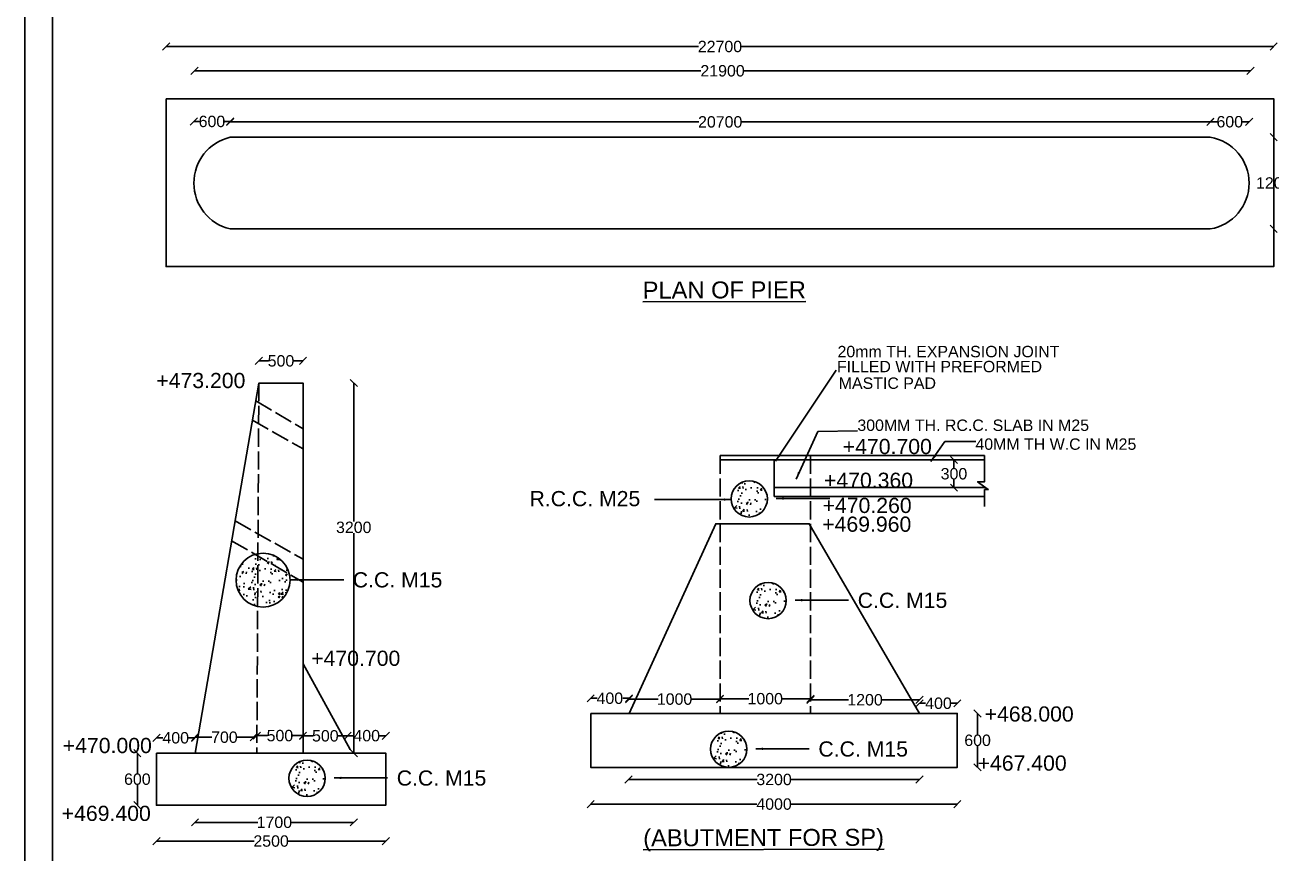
# Model space of a CAD drawing. Header units: millimetres. Extents: x 5124 to 6568637, y 2311 to 91879094.
# Drawn here: x 3425343 to 3441750, y 45939838 to 45950747 of the extents above; entities that cross this region are included whole.
import ezdxf

# ---------------------------------------------------------------- set-up
doc = ezdxf.new("R2010")
doc.units = ezdxf.units.MM
doc.header["$MEASUREMENT"] = 0
doc.linetypes.add('ACAD_ISO02W100', pattern=[15, 12, -3])
for name, color, linetype in [('DIMENSION', 7, 'Continuous'), ('DRAWING', 7, 'Continuous'), ('TEXT', 7, 'Continuous')]:
    doc.layers.add(name, color=color, linetype=linetype)
doc.styles.get("Standard").update_dxf_attribs({"font": 'arial.ttf', "height": 150})
doc.dimstyles.get("Standard").update_dxf_attribs({"dimtxt": 200, "dimasz": 110, "dimexe": 0.18, "dimexo": 0.0625, "dimgap": 0.09, "dimtad": 0, "dimtih": 1, "dimtoh": 1, "dimdec": 0, "dimzin": 0, "dimdsep": 46, "dimtxsty": 'Standard', "dimblk": 'OBLIQUE', "dimcen": 0.09, "dimse1": 1, "dimse2": 1, "dimadec": 0, "dimazin": 0, "dimtfac": 1, "dimtdec": 0, "dimtofl": 0, "dimtmove": 0, "dimatfit": 3, "dimfxl": 1, "dimtolj": 1, "dimtzin": 0, "dimarcsym": 0})

# ---------------------------------------------------------------- blocks, each defined once
blk = doc.blocks.new('_Oblique')
at = {"color": 0, "linetype": 'ByBlock', "lineweight": -2}
blk.add_line((-0.5, -0.5), (0.5, 0.5), dxfattribs=at)
blk = doc.blocks.new('*D123')
at = {"layer": 'Defpoints', "color": 0}
for p in [(3437575, 45945016), (3437575, 45945016), (3437575, 45944652)]:
    blk.add_point(p, dxfattribs=at)
at = {"layer": 'DIMENSION', "color": 0, "lineweight": -2}
for p, q in [((3437575, 45945016), (3437575, 45944911)), ((3437575, 45944652), (3437575, 45944757))]:
    blk.add_line(p, q, dxfattribs=at)
at = {"layer": 'DIMENSION', "color": 0, "lineweight": -2, "xscale": 95, "yscale": 95, "zscale": 95}
for p, rotation in [((3437575, 45945016), 90), ((3437575, 45944652), 270)]:
    blk.add_blockref('_Oblique', p, dxfattribs=dict(at, rotation=rotation))
at = {"layer": 'DIMENSION', "color": 0, "insert": (3437575, 45944834), "char_height": 150, "attachment_point": 5}
blk.add_mtext('\\A1;300', dxfattribs=at)
blk = doc.blocks.new('*D124')
at = {"layer": 'Defpoints', "color": 0}
for p in [(3437122, 45941811), (3437122, 45941678), (3437619, 45941678)]:
    blk.add_point(p, dxfattribs=at)
at = {"layer": 'DIMENSION', "color": 0, "lineweight": -2}
for p, q in [((3437122, 45941811), (3437202, 45941811)), ((3437619, 45941811), (3437539, 45941811))]:
    blk.add_line(p, q, dxfattribs=at)
at = {"layer": 'DIMENSION', "color": 0, "lineweight": -2, "xscale": 95, "yscale": 95, "zscale": 95, "rotation": 180}
blk.add_blockref('_Oblique', (3437122, 45941811), dxfattribs=at)
at = {"layer": 'DIMENSION', "color": 0, "lineweight": -2, "xscale": 95, "yscale": 95, "zscale": 95}
blk.add_blockref('_Oblique', (3437619, 45941811), dxfattribs=at)
at = {"layer": 'DIMENSION', "color": 0, "insert": (3437371, 45941811), "char_height": 150, "attachment_point": 5}
blk.add_mtext('\\A1;400', dxfattribs=at)
blk = doc.blocks.new('*D125')
at = {"layer": 'Defpoints', "color": 0}
for p in [(3437122, 45941857), (3435686, 45941678), (3437122, 45941678)]:
    blk.add_point(p, dxfattribs=at)
at = {"layer": 'DIMENSION', "color": 0, "lineweight": -2}
for p, q in [((3435686, 45941857), (3436187, 45941857)), ((3437122, 45941857), (3436621, 45941857))]:
    blk.add_line(p, q, dxfattribs=at)
at = {"layer": 'DIMENSION', "color": 0, "lineweight": -2, "xscale": 95, "yscale": 95, "zscale": 95, "rotation": 180}
blk.add_blockref('_Oblique', (3435686, 45941857), dxfattribs=at)
at = {"layer": 'DIMENSION', "color": 0, "lineweight": -2, "xscale": 95, "yscale": 95, "zscale": 95}
blk.add_blockref('_Oblique', (3437122, 45941857), dxfattribs=at)
at = {"layer": 'DIMENSION', "color": 0, "insert": (3436404, 45941857), "char_height": 150, "attachment_point": 5}
blk.add_mtext('\\A1;1200', dxfattribs=at)
blk = doc.blocks.new('*D126')
at = {"layer": 'Defpoints', "color": 0}
for p in [(3434495, 45941871), (3434495, 45941678), (3435686, 45941678)]:
    blk.add_point(p, dxfattribs=at)
at = {"layer": 'DIMENSION', "color": 0, "lineweight": -2}
for p, q in [((3434495, 45941871), (3434874, 45941871)), ((3435686, 45941871), (3435307, 45941871))]:
    blk.add_line(p, q, dxfattribs=at)
at = {"layer": 'DIMENSION', "color": 0, "lineweight": -2, "xscale": 95, "yscale": 95, "zscale": 95, "rotation": 180}
blk.add_blockref('_Oblique', (3434495, 45941871), dxfattribs=at)
at = {"layer": 'DIMENSION', "color": 0, "lineweight": -2, "xscale": 95, "yscale": 95, "zscale": 95}
blk.add_blockref('_Oblique', (3435686, 45941871), dxfattribs=at)
at = {"layer": 'DIMENSION', "color": 0, "insert": (3435090, 45941871), "char_height": 150, "attachment_point": 5}
blk.add_mtext('\\A1;1000', dxfattribs=at)
blk = doc.blocks.new('*D127')
at = {"layer": 'Defpoints', "color": 0}
for p in [(3433296, 45941866), (3433296, 45941678), (3434495, 45941678)]:
    blk.add_point(p, dxfattribs=at)
at = {"layer": 'DIMENSION', "color": 0, "lineweight": -2}
for p, q in [((3433296, 45941866), (3433679, 45941866)), ((3434495, 45941866), (3434112, 45941866))]:
    blk.add_line(p, q, dxfattribs=at)
at = {"layer": 'DIMENSION', "color": 0, "lineweight": -2, "xscale": 95, "yscale": 95, "zscale": 95, "rotation": 180}
blk.add_blockref('_Oblique', (3433296, 45941866), dxfattribs=at)
at = {"layer": 'DIMENSION', "color": 0, "lineweight": -2, "xscale": 95, "yscale": 95, "zscale": 95}
blk.add_blockref('_Oblique', (3434495, 45941866), dxfattribs=at)
at = {"layer": 'DIMENSION', "color": 0, "insert": (3433896, 45941866), "char_height": 150, "attachment_point": 5}
blk.add_mtext('\\A1;1000', dxfattribs=at)
blk = doc.blocks.new('*D128')
at = {"layer": 'Defpoints', "color": 0}
for p in [(3432792, 45941877), (3432792, 45941678), (3433296, 45941678)]:
    blk.add_point(p, dxfattribs=at)
at = {"layer": 'DIMENSION', "color": 0, "lineweight": -2}
for p, q in [((3432792, 45941877), (3432876, 45941877)), ((3433296, 45941877), (3433213, 45941877))]:
    blk.add_line(p, q, dxfattribs=at)
at = {"layer": 'DIMENSION', "color": 0, "lineweight": -2, "xscale": 95, "yscale": 95, "zscale": 95, "rotation": 180}
blk.add_blockref('_Oblique', (3432792, 45941877), dxfattribs=at)
at = {"layer": 'DIMENSION', "color": 0, "lineweight": -2, "xscale": 95, "yscale": 95, "zscale": 95}
blk.add_blockref('_Oblique', (3433296, 45941877), dxfattribs=at)
at = {"layer": 'DIMENSION', "color": 0, "insert": (3433044, 45941877), "char_height": 150, "attachment_point": 5}
blk.add_mtext('\\A1;400', dxfattribs=at)
blk = doc.blocks.new('*D129')
at = {"layer": 'Defpoints', "color": 0}
for p in [(3433290, 45941665), (3437122, 45941678), (3437122, 45940807)]:
    blk.add_point(p, dxfattribs=at)
at = {"layer": 'DIMENSION', "color": 0, "lineweight": -2}
for p, q in [((3433290, 45940807), (3434983, 45940807)), ((3437122, 45940807), (3435430, 45940807))]:
    blk.add_line(p, q, dxfattribs=at)
at = {"layer": 'DIMENSION', "color": 0, "lineweight": -2, "xscale": 95, "yscale": 95, "zscale": 95, "rotation": 180}
blk.add_blockref('_Oblique', (3433290, 45940807), dxfattribs=at)
at = {"layer": 'DIMENSION', "color": 0, "lineweight": -2, "xscale": 95, "yscale": 95, "zscale": 95}
blk.add_blockref('_Oblique', (3437122, 45940807), dxfattribs=at)
at = {"layer": 'DIMENSION', "color": 0, "insert": (3435206, 45940807), "char_height": 150, "attachment_point": 5}
blk.add_mtext('\\A1;3200', dxfattribs=at)
blk = doc.blocks.new('*D130')
at = {"layer": 'Defpoints', "color": 0}
for p in [(3432792, 45940967), (3437619, 45940967), (3437619, 45940483)]:
    blk.add_point(p, dxfattribs=at)
at = {"layer": 'DIMENSION', "color": 0, "lineweight": -2}
for p, q in [((3432792, 45940483), (3434979, 45940483)), ((3437619, 45940483), (3435433, 45940483))]:
    blk.add_line(p, q, dxfattribs=at)
at = {"layer": 'DIMENSION', "color": 0, "lineweight": -2, "xscale": 95, "yscale": 95, "zscale": 95, "rotation": 180}
blk.add_blockref('_Oblique', (3432792, 45940483), dxfattribs=at)
at = {"layer": 'DIMENSION', "color": 0, "lineweight": -2, "xscale": 95, "yscale": 95, "zscale": 95}
blk.add_blockref('_Oblique', (3437619, 45940483), dxfattribs=at)
at = {"layer": 'DIMENSION', "color": 0, "insert": (3435206, 45940483), "char_height": 150, "attachment_point": 5}
blk.add_mtext('\\A1;4000', dxfattribs=at)
blk = doc.blocks.new('*D131')
at = {"layer": 'Defpoints', "color": 0}
for p in [(3429004, 45946321), (3428423, 45946030), (3429004, 45946030)]:
    blk.add_point(p, dxfattribs=at)
at = {"layer": 'DIMENSION', "color": 0, "lineweight": -2}
for p, q in [((3428423, 45946321), (3428548, 45946321)), ((3429004, 45946321), (3428879, 45946321))]:
    blk.add_line(p, q, dxfattribs=at)
at = {"layer": 'DIMENSION', "color": 0, "lineweight": -2, "xscale": 95, "yscale": 95, "zscale": 95, "rotation": 180}
blk.add_blockref('_Oblique', (3428423, 45946321), dxfattribs=at)
at = {"layer": 'DIMENSION', "color": 0, "lineweight": -2, "xscale": 95, "yscale": 95, "zscale": 95}
blk.add_blockref('_Oblique', (3429004, 45946321), dxfattribs=at)
at = {"layer": 'DIMENSION', "color": 0, "insert": (3428714, 45946321), "char_height": 150, "attachment_point": 5}
blk.add_mtext('\\A1;500', dxfattribs=at)
blk = doc.blocks.new('*D132')
at = {"layer": 'Defpoints', "color": 0}
for p in [(3429004, 45946030), (3429004, 45941154), (3429672, 45941154)]:
    blk.add_point(p, dxfattribs=at)
at = {"layer": 'DIMENSION', "color": 0, "lineweight": -2}
for p, q in [((3429672, 45946030), (3429672, 45944205)), ((3429672, 45941154), (3429672, 45944051))]:
    blk.add_line(p, q, dxfattribs=at)
at = {"layer": 'DIMENSION', "color": 0, "lineweight": -2, "xscale": 95, "yscale": 95, "zscale": 95}
for p, rotation in [((3429672, 45946030), 90), ((3429672, 45941154), 270)]:
    blk.add_blockref('_Oblique', p, dxfattribs=dict(at, rotation=rotation))
at = {"layer": 'DIMENSION', "color": 0, "insert": (3429672, 45944128), "char_height": 150, "attachment_point": 5}
blk.add_mtext('\\A1;3200', dxfattribs=at)
blk = doc.blocks.new('*D133')
at = {"layer": 'Defpoints', "color": 0}
for p in [(3430094, 45941384), (3429592, 45941154), (3430094, 45941154)]:
    blk.add_point(p, dxfattribs=at)
at = {"layer": 'DIMENSION', "color": 0, "lineweight": -2}
for p, q in [((3429592, 45941384), (3429674, 45941384)), ((3430094, 45941384), (3430011, 45941384))]:
    blk.add_line(p, q, dxfattribs=at)
at = {"layer": 'DIMENSION', "color": 0, "lineweight": -2, "xscale": 95, "yscale": 95, "zscale": 95, "rotation": 180}
blk.add_blockref('_Oblique', (3429592, 45941384), dxfattribs=at)
at = {"layer": 'DIMENSION', "color": 0, "lineweight": -2, "xscale": 95, "yscale": 95, "zscale": 95}
blk.add_blockref('_Oblique', (3430094, 45941384), dxfattribs=at)
at = {"layer": 'DIMENSION', "color": 0, "insert": (3429843, 45941384), "char_height": 150, "attachment_point": 5}
blk.add_mtext('\\A1;400', dxfattribs=at)
blk = doc.blocks.new('*D134')
at = {"layer": 'Defpoints', "color": 0}
for p in [(3429004, 45941382), (3429004, 45941154), (3429592, 45941154)]:
    blk.add_point(p, dxfattribs=at)
at = {"layer": 'DIMENSION', "color": 0, "lineweight": -2}
for p, q in [((3429004, 45941382), (3429133, 45941382)), ((3429592, 45941382), (3429464, 45941382))]:
    blk.add_line(p, q, dxfattribs=at)
at = {"layer": 'DIMENSION', "color": 0, "lineweight": -2, "xscale": 95, "yscale": 95, "zscale": 95, "rotation": 180}
blk.add_blockref('_Oblique', (3429004, 45941382), dxfattribs=at)
at = {"layer": 'DIMENSION', "color": 0, "lineweight": -2, "xscale": 95, "yscale": 95, "zscale": 95}
blk.add_blockref('_Oblique', (3429592, 45941382), dxfattribs=at)
at = {"layer": 'DIMENSION', "color": 0, "insert": (3429298, 45941382), "char_height": 150, "attachment_point": 5}
blk.add_mtext('\\A1;500', dxfattribs=at)
blk = doc.blocks.new('*D135')
at = {"layer": 'Defpoints', "color": 0}
for p in [(3428396, 45941385), (3428396, 45941154), (3429004, 45941154)]:
    blk.add_point(p, dxfattribs=at)
at = {"layer": 'DIMENSION', "color": 0, "lineweight": -2}
for p, q in [((3428396, 45941385), (3428535, 45941385)), ((3429004, 45941385), (3428866, 45941385))]:
    blk.add_line(p, q, dxfattribs=at)
at = {"layer": 'DIMENSION', "color": 0, "lineweight": -2, "xscale": 95, "yscale": 95, "zscale": 95, "rotation": 180}
blk.add_blockref('_Oblique', (3428396, 45941385), dxfattribs=at)
at = {"layer": 'DIMENSION', "color": 0, "lineweight": -2, "xscale": 95, "yscale": 95, "zscale": 95}
blk.add_blockref('_Oblique', (3429004, 45941385), dxfattribs=at)
at = {"layer": 'DIMENSION', "color": 0, "insert": (3428700, 45941385), "char_height": 150, "attachment_point": 5}
blk.add_mtext('\\A1;500', dxfattribs=at)
blk = doc.blocks.new('*D136')
at = {"layer": 'Defpoints', "color": 0}
for p in [(3427582, 45941364), (3427582, 45941154), (3428355, 45941154)]:
    blk.add_point(p, dxfattribs=at)
at = {"layer": 'DIMENSION', "color": 0, "lineweight": -2}
for p, q in [((3427582, 45941364), (3427804, 45941364)), ((3428355, 45941364), (3428134, 45941364))]:
    blk.add_line(p, q, dxfattribs=at)
at = {"layer": 'DIMENSION', "color": 0, "lineweight": -2, "xscale": 95, "yscale": 95, "zscale": 95, "rotation": 180}
blk.add_blockref('_Oblique', (3427582, 45941364), dxfattribs=at)
at = {"layer": 'DIMENSION', "color": 0, "lineweight": -2, "xscale": 95, "yscale": 95, "zscale": 95}
blk.add_blockref('_Oblique', (3428355, 45941364), dxfattribs=at)
at = {"layer": 'DIMENSION', "color": 0, "insert": (3427969, 45941364), "char_height": 150, "attachment_point": 5}
blk.add_mtext('\\A1;700', dxfattribs=at)
blk = doc.blocks.new('*D137')
at = {"layer": 'Defpoints', "color": 0}
for p in [(3427075, 45941356), (3427075, 45941154), (3427582, 45941154)]:
    blk.add_point(p, dxfattribs=at)
at = {"layer": 'DIMENSION', "color": 0, "lineweight": -2}
for p, q in [((3427075, 45941356), (3427160, 45941356)), ((3427582, 45941356), (3427497, 45941356))]:
    blk.add_line(p, q, dxfattribs=at)
at = {"layer": 'DIMENSION', "color": 0, "lineweight": -2, "xscale": 95, "yscale": 95, "zscale": 95, "rotation": 180}
blk.add_blockref('_Oblique', (3427075, 45941356), dxfattribs=at)
at = {"layer": 'DIMENSION', "color": 0, "lineweight": -2, "xscale": 95, "yscale": 95, "zscale": 95}
blk.add_blockref('_Oblique', (3427582, 45941356), dxfattribs=at)
at = {"layer": 'DIMENSION', "color": 0, "insert": (3427328, 45941356), "char_height": 150, "attachment_point": 5}
blk.add_mtext('\\A1;400', dxfattribs=at)
blk = doc.blocks.new('*D138')
at = {"layer": 'Defpoints', "color": 0}
for p in [(3427075, 45941154), (3426823, 45940468), (3427075, 45940468)]:
    blk.add_point(p, dxfattribs=at)
at = {"layer": 'DIMENSION', "color": 0, "lineweight": -2}
for p, q in [((3426823, 45941154), (3426823, 45940888)), ((3426823, 45940468), (3426823, 45940735))]:
    blk.add_line(p, q, dxfattribs=at)
at = {"layer": 'DIMENSION', "color": 0, "lineweight": -2, "xscale": 95, "yscale": 95, "zscale": 95}
for p, rotation in [((3426823, 45941154), 90), ((3426823, 45940468), 270)]:
    blk.add_blockref('_Oblique', p, dxfattribs=dict(at, rotation=rotation))
at = {"layer": 'DIMENSION', "color": 0, "insert": (3426823, 45940811), "char_height": 150, "attachment_point": 5}
blk.add_mtext('\\A1;600', dxfattribs=at)
blk = doc.blocks.new('*D139')
at = {"layer": 'Defpoints', "color": 0}
for p in [(3427582, 45941154), (3429672, 45941154), (3429672, 45940243)]:
    blk.add_point(p, dxfattribs=at)
at = {"layer": 'DIMENSION', "color": 0, "lineweight": -2}
for p, q in [((3427582, 45940243), (3428410, 45940243)), ((3429672, 45940243), (3428844, 45940243))]:
    blk.add_line(p, q, dxfattribs=at)
at = {"layer": 'DIMENSION', "color": 0, "lineweight": -2, "xscale": 95, "yscale": 95, "zscale": 95, "rotation": 180}
blk.add_blockref('_Oblique', (3427582, 45940243), dxfattribs=at)
at = {"layer": 'DIMENSION', "color": 0, "lineweight": -2, "xscale": 95, "yscale": 95, "zscale": 95}
blk.add_blockref('_Oblique', (3429672, 45940243), dxfattribs=at)
at = {"layer": 'DIMENSION', "color": 0, "insert": (3428627, 45940243), "char_height": 150, "attachment_point": 5}
blk.add_mtext('\\A1;1700', dxfattribs=at)
blk = doc.blocks.new('*D140')
at = {"layer": 'Defpoints', "color": 0}
for p in [(3427075, 45940468), (3430094, 45940468), (3430094, 45939996)]:
    blk.add_point(p, dxfattribs=at)
at = {"layer": 'DIMENSION', "color": 0, "lineweight": -2}
for p, q in [((3427075, 45939996), (3428359, 45939996)), ((3430094, 45939996), (3428809, 45939996))]:
    blk.add_line(p, q, dxfattribs=at)
at = {"layer": 'DIMENSION', "color": 0, "lineweight": -2, "xscale": 95, "yscale": 95, "zscale": 95, "rotation": 180}
blk.add_blockref('_Oblique', (3427075, 45939996), dxfattribs=at)
at = {"layer": 'DIMENSION', "color": 0, "lineweight": -2, "xscale": 95, "yscale": 95, "zscale": 95}
blk.add_blockref('_Oblique', (3430094, 45939996), dxfattribs=at)
at = {"layer": 'DIMENSION', "color": 0, "insert": (3428584, 45939996), "char_height": 150, "attachment_point": 5}
blk.add_mtext('\\A1;2500', dxfattribs=at)
blk = doc.blocks.new('*D160')
at = {"layer": 'Defpoints', "color": 0}
for p in [(3441785, 45950462), (3427202, 45949776), (3441785, 45949776)]:
    blk.add_point(p, dxfattribs=at)
at = {"layer": 'TEXT', "color": 0, "lineweight": -2}
for p, q in [((3427202, 45950462), (3434210, 45950462)), ((3441785, 45950462), (3434777, 45950462))]:
    blk.add_line(p, q, dxfattribs=at)
at = {"layer": 'TEXT', "color": 0, "lineweight": -2, "xscale": 95, "yscale": 95, "zscale": 95, "rotation": 180}
blk.add_blockref('_Oblique', (3427202, 45950462), dxfattribs=at)
at = {"layer": 'TEXT', "color": 0, "lineweight": -2, "xscale": 95, "yscale": 95, "zscale": 95}
blk.add_blockref('_Oblique', (3441785, 45950462), dxfattribs=at)
at = {"layer": 'TEXT', "color": 0, "insert": (3434494, 45950462), "char_height": 150, "attachment_point": 5}
blk.add_mtext('\\A1;22700', dxfattribs=at)
blk = doc.blocks.new('*D161')
at = {"layer": 'Defpoints', "color": 0}
for p in [(3427576, 45950142), (3427576, 45949776), (3441479, 45949776)]:
    blk.add_point(p, dxfattribs=at)
at = {"layer": 'TEXT', "color": 0, "lineweight": -2}
for p, q in [((3427576, 45950142), (3434244, 45950142)), ((3441479, 45950142), (3434811, 45950142))]:
    blk.add_line(p, q, dxfattribs=at)
at = {"layer": 'TEXT', "color": 0, "lineweight": -2, "xscale": 95, "yscale": 95, "zscale": 95, "rotation": 180}
blk.add_blockref('_Oblique', (3427576, 45950142), dxfattribs=at)
at = {"layer": 'TEXT', "color": 0, "lineweight": -2, "xscale": 95, "yscale": 95, "zscale": 95}
blk.add_blockref('_Oblique', (3441479, 45950142), dxfattribs=at)
at = {"layer": 'TEXT', "color": 0, "insert": (3434528, 45950142), "char_height": 150, "attachment_point": 5}
blk.add_mtext('\\A1;21900', dxfattribs=at)
blk = doc.blocks.new('*D162')
at = {"layer": 'Defpoints', "color": 0}
for p in [(3440950, 45949469), (3428044, 45949268), (3440950, 45949268)]:
    blk.add_point(p, dxfattribs=at)
at = {"layer": 'TEXT', "color": 0, "lineweight": -2}
for p, q in [((3428044, 45949469), (3434214, 45949469)), ((3440950, 45949469), (3434780, 45949469))]:
    blk.add_line(p, q, dxfattribs=at)
at = {"layer": 'TEXT', "color": 0, "lineweight": -2, "xscale": 95, "yscale": 95, "zscale": 95, "rotation": 180}
blk.add_blockref('_Oblique', (3428044, 45949469), dxfattribs=at)
at = {"layer": 'TEXT', "color": 0, "lineweight": -2, "xscale": 95, "yscale": 95, "zscale": 95}
blk.add_blockref('_Oblique', (3440950, 45949469), dxfattribs=at)
at = {"layer": 'TEXT', "color": 0, "insert": (3434497, 45949469), "char_height": 150, "attachment_point": 5}
blk.add_mtext('\\A1;20700', dxfattribs=at)
blk = doc.blocks.new('*D163')
at = {"layer": 'Defpoints', "color": 0}
for p in [(3441461, 45949471), (3440950, 45949268), (3441461, 45948664)]:
    blk.add_point(p, dxfattribs=at)
at = {"layer": 'TEXT', "color": 0, "lineweight": -2}
for p, q in [((3440950, 45949471), (3441040, 45949471)), ((3441461, 45949471), (3441371, 45949471))]:
    blk.add_line(p, q, dxfattribs=at)
at = {"layer": 'TEXT', "color": 0, "lineweight": -2, "xscale": 95, "yscale": 95, "zscale": 95, "rotation": 180}
blk.add_blockref('_Oblique', (3440950, 45949471), dxfattribs=at)
at = {"layer": 'TEXT', "color": 0, "lineweight": -2, "xscale": 95, "yscale": 95, "zscale": 95}
blk.add_blockref('_Oblique', (3441461, 45949471), dxfattribs=at)
at = {"layer": 'TEXT', "color": 0, "insert": (3441206, 45949471), "char_height": 150, "attachment_point": 5}
blk.add_mtext('\\A1;600', dxfattribs=at)
blk = doc.blocks.new('*D164')
at = {"layer": 'Defpoints', "color": 0}
for p in [(3427567, 45949475), (3428044, 45949268), (3427567, 45948664)]:
    blk.add_point(p, dxfattribs=at)
at = {"layer": 'TEXT', "color": 0, "lineweight": -2}
for p, q in [((3427567, 45949475), (3427639, 45949475)), ((3428044, 45949475), (3427971, 45949475))]:
    blk.add_line(p, q, dxfattribs=at)
at = {"layer": 'TEXT', "color": 0, "lineweight": -2, "xscale": 95, "yscale": 95, "zscale": 95, "rotation": 180}
blk.add_blockref('_Oblique', (3427567, 45949475), dxfattribs=at)
at = {"layer": 'TEXT', "color": 0, "lineweight": -2, "xscale": 95, "yscale": 95, "zscale": 95}
blk.add_blockref('_Oblique', (3428044, 45949475), dxfattribs=at)
at = {"layer": 'TEXT', "color": 0, "insert": (3427805, 45949475), "char_height": 150, "attachment_point": 5}
blk.add_mtext('\\A1;600', dxfattribs=at)
blk = doc.blocks.new('*D165')
at = {"layer": 'Defpoints', "color": 0}
for p in [(3440950, 45949268), (3440950, 45948060), (3441785, 45948060)]:
    blk.add_point(p, dxfattribs=at)
at = {"layer": 'TEXT', "color": 0, "lineweight": -2}
for p, q in [((3441785, 45949268), (3441785, 45948740)), ((3441785, 45948060), (3441785, 45948587))]:
    blk.add_line(p, q, dxfattribs=at)
at = {"layer": 'TEXT', "color": 0, "lineweight": -2, "xscale": 95, "yscale": 95, "zscale": 95}
for p, rotation in [((3441785, 45949268), 90), ((3441785, 45948060), 270)]:
    blk.add_blockref('_Oblique', p, dxfattribs=dict(at, rotation=rotation))
at = {"layer": 'TEXT', "color": 0, "insert": (3441785, 45948664), "char_height": 150, "attachment_point": 5}
blk.add_mtext('\\A1;1200', dxfattribs=at)
blk = doc.blocks.new('*D168')
at = {"layer": 'Defpoints', "color": 0}
for p in [(3437619, 45941678), (3437619, 45940967), (3437886, 45940967)]:
    blk.add_point(p, dxfattribs=at)
at = {"layer": 'TEXT', "color": 0, "lineweight": -2}
for p, q in [((3437886, 45941678), (3437886, 45941400)), ((3437886, 45940967), (3437886, 45941246))]:
    blk.add_line(p, q, dxfattribs=at)
at = {"layer": 'TEXT', "color": 0, "lineweight": -2, "xscale": 95, "yscale": 95, "zscale": 95}
for p, rotation in [((3437886, 45941678), 90), ((3437886, 45940967), 270)]:
    blk.add_blockref('_Oblique', p, dxfattribs=dict(at, rotation=rotation))
at = {"layer": 'TEXT', "color": 0, "insert": (3437886, 45941323), "char_height": 150, "attachment_point": 5}
blk.add_mtext('\\A1;600', dxfattribs=at)

msp = doc.modelspace()

# ---------------------------------------------------------------- hatches: boundary and pattern name
at = {"layer": 'DRAWING'}
h = msp.add_hatch(dxfattribs=at)
h.set_pattern_fill('AR-CONC,_O', color=256, scale=40)
h.set_pattern_definition([(50, (-1246.7, -11015.92), (286.904073, -25.100854), [30, -330]), (355, (-1246.7, -11015.92), (-55.5005334, 300.8768535), [24, -264]), (100.4514, (-1222.78, -11018.02), (231.4037527, 275.7758168), [25.496076, -280.4568448]), (46.1842, (-1246.7, -10935.92), (426.8964195, -66.2076057), [45, -495]), (96.6356, (-1211.1, -10941.44), (373.8650822, 389.6471484), [38.244115, -420.6852]), (351.1842, (-1246.7, -10935.92), (373.864778, 389.6474404), [36, -396]), (21, (-1206.7, -10955.92), (238.7628208, -161.0475563), [30, -330]), (326, (-1206.7, -10955.92), (97.3261328, 290.060018), [24, -264]), (71.4514, (-1186.8, -10969.35), (336.0890514, 129.0121987), [25.496076, -280.4568448]), (37.5, (-1246.69, -11015.92), (4.86394213, 133.15754153), [0, -260.8, 0, -268, 0, -265]), (7.5, (-1246.69, -11015.92), (105.22781498, 157.76468475), [0, -152.8, 0, -254.8, 0, -101]), (327.5, (-1335.89, -11015.92), (213.52897447, -9.0219487), [0, -100, 0, -312, 0, -414]), (317.5, (-1375.9, -11015.92), (233.2744677, 40.0419929), [0, -130, 0, -207.2, 0, -294])])
h.paths.add_polyline_path([(3434641, 45944503.7, 1), (3435118.4, 45944503.7, 1)])
h = msp.add_hatch(dxfattribs=at)
h.set_pattern_fill('AR-CONC,_O', color=256, scale=40)
h.set_pattern_definition([(50, (-7648.16, -12085.88), (286.904073, -25.100854), [30, -330]), (355, (-7648.16, -12085.88), (-55.5005334, 300.8768535), [24, -264]), (100.4514, (-7624.25, -12087.97), (231.4037527, 275.7758168), [25.496076, -280.4568448]), (46.1842, (-7648.16, -12005.88), (426.8964195, -66.2076057), [45, -495]), (96.6356, (-7612.6, -12011.4), (373.8650822, 389.6471484), [38.244115, -420.6852]), (351.1842, (-7648.16, -12005.9), (373.864778, 389.6474404), [36, -396]), (21, (-7608.16, -12025.88), (238.7628208, -161.0475563), [30, -330]), (326, (-7608.16, -12025.88), (97.3261328, 290.060018), [24, -264]), (71.4514, (-7588.26, -12039.3), (336.0890514, 129.0121987), [25.496076, -280.4568448]), (37.5, (-7648.16, -12085.88), (4.86394213, 133.15754153), [0, -260.8, 0, -268, 0, -265]), (7.5, (-7648.16, -12085.88), (105.22781498, 157.76468475), [0, -152.8, 0, -254.8, 0, -101]), (327.5, (-7737.36, -12085.88), (213.52897447, -9.0219487), [0, -100, 0, -312, 0, -414]), (317.5, (-7777.36, -12085.88), (233.2744677, 40.0419929), [0, -130, 0, -207.2, 0, -294])])
h.paths.add_polyline_path([(3428123, 45943433.7, 1), (3428833.5, 45943433.7, 1)])
h = msp.add_hatch(dxfattribs=at)
h.set_pattern_fill('AR-CONC,_O', color=256, scale=40)
h.set_pattern_definition([(50, (-999.5, -12355.28), (286.904073, -25.100854), [30, -330]), (355, (-999.5, -12355.28), (-55.5005334, 300.8768535), [24, -264]), (100.4514, (-975.6, -12357.37), (231.4037527, 275.7758168), [25.496076, -280.4568448]), (46.1842, (-999.5, -12275.28), (426.8964195, -66.2076057), [45, -495]), (96.6356, (-963.93, -12280.8), (373.8650822, 389.6471484), [38.244115, -420.6852]), (351.1842, (-999.5, -12275.28), (373.864778, 389.6474404), [36, -396]), (21, (-959.5, -12295.28), (238.7628208, -161.0475563), [30, -330]), (326, (-959.5, -12295.28), (97.3261328, 290.060018), [24, -264]), (71.4514, (-939.6, -12308.7), (336.0890514, 129.0121987), [25.496076, -280.4568448]), (37.5, (-999.51, -12355.28), (4.86394213, 133.15754153), [0, -260.8, 0, -268, 0, -265]), (7.5, (-999.51, -12355.28), (105.22781498, 157.76468475), [0, -152.8, 0, -254.8, 0, -101]), (327.5, (-1088.71, -12355.28), (213.52897447, -9.0219487), [0, -100, 0, -312, 0, -414]), (317.5, (-1128.7, -12355.28), (233.2744677, 40.0419929), [0, -130, 0, -207.2, 0, -294])])
h.paths.add_polyline_path([(3434888.2, 45943164.3, 1), (3435365.6, 45943164.3, 1)])
h = msp.add_hatch(dxfattribs=at)
h.set_pattern_fill('AR-CONC,_O', color=256, scale=40)
h.set_pattern_definition([(50, (-1517.44, -14313.44), (286.904073, -25.100854), [30, -330]), (355, (-1517.44, -14313.44), (-55.5005334, 300.8768535), [24, -264]), (100.4514, (-1493.53, -14315.53), (231.4037527, 275.7758168), [25.496076, -280.4568448]), (46.1842, (-1517.44, -14233.44), (426.8964195, -66.2076057), [45, -495]), (96.6356, (-1481.86, -14238.96), (373.8650822, 389.6471484), [38.244115, -420.6852]), (351.1842, (-1517.44, -14233.44), (373.864778, 389.6474404), [36, -396]), (21, (-1477.44, -14253.44), (238.7628208, -161.0475563), [30, -330]), (326, (-1477.44, -14253.44), (97.3261328, 290.060018), [24, -264]), (71.4514, (-1457.54, -14266.86), (336.0890514, 129.0121987), [25.496076, -280.4568448]), (37.5, (-1517.44, -14313.44), (4.86394213, 133.15754153), [0, -260.8, 0, -268, 0, -265]), (7.5, (-1517.44, -14313.44), (105.22781498, 157.76468475), [0, -152.8, 0, -254.8, 0, -101]), (327.5, (-1606.64, -14313.44), (213.52897447, -9.0219487), [0, -100, 0, -312, 0, -414]), (317.5, (-1646.64, -14313.44), (233.2744677, 40.0419929), [0, -130, 0, -207.2, 0, -294])])
h.paths.add_polyline_path([(3434370.2, 45941206.2, 1), (3434847.7, 45941206.2, 1)])
h = msp.add_hatch(dxfattribs=at)
h.set_pattern_fill('AR-CONC,_O', color=256, scale=40)
h.set_pattern_definition([(50, (-7069.1, -14696.38), (286.904073, -25.100854), [30, -330]), (355, (-7069.1, -14696.38), (-55.5005334, 300.8768535), [24, -264]), (100.4514, (-7045.18, -14698.47), (231.4037527, 275.7758168), [25.496076, -280.4568448]), (46.1842, (-7069.1, -14616.38), (426.8964195, -66.2076057), [45, -495]), (96.6356, (-7033.5, -14621.9), (373.8650822, 389.6471484), [38.244115, -420.6852]), (351.1842, (-7069.1, -14616.4), (373.864778, 389.6474404), [36, -396]), (21, (-7029.1, -14636.38), (238.7628208, -161.0475563), [30, -330]), (326, (-7029.1, -14636.38), (97.3261328, 290.060018), [24, -264]), (71.4514, (-7009.2, -14649.8), (336.0890514, 129.0121987), [25.496076, -280.4568448]), (37.5, (-7069.09, -14696.38), (4.86394213, 133.15754153), [0, -260.8, 0, -268, 0, -265]), (7.5, (-7069.09, -14696.38), (105.22781498, 157.76468475), [0, -152.8, 0, -254.8, 0, -101]), (327.5, (-7158.29, -14696.38), (213.52897447, -9.0219487), [0, -100, 0, -312, 0, -414]), (317.5, (-7198.29, -14696.38), (233.2744677, 40.0419929), [0, -130, 0, -207.2, 0, -294])])
h.paths.add_polyline_path([(3428818.6, 45940823.2, 1), (3429296, 45940823.2, 1)])

# ---------------------------------------------------------------- linework, layer by layer
at = {"layer": 'DIMENSION'}
msp.add_lwpolyline([(3429004.5, 45942331), (3429624.4, 45941202)], dxfattribs=at)
at = {"layer": 'DRAWING'}
for points in [[(3425342.7, 45967113.7), (3470971.5, 45967113.7), (3470971.5, 45930973.8), (3425342.7, 45930973.8)], [(3425704.7, 45966751.7), (3470609.5, 45966751.7), (3470609.5, 45931335.8), (3425704.7, 45931335.8)], [(3427202, 45949775.5), (3441785, 45949775.5), (3441785, 45947563), (3427202, 45947563)], [(3429004.5, 45941154.5), (3427582, 45941154.5), (3428423, 45946029.5), (3429004.5, 45946029.5)], [(3437122.3, 45941678.5), (3433296.4, 45941678.5), (3434438.2, 45944176.2), (3435669, 45944176.2)], [(3432792.3, 45941678.5), (3437619.2, 45941678.5), (3437619.2, 45940967.5), (3432792.3, 45940967.5)], [(3427075, 45941154.5), (3430093.5, 45941154.5), (3430093.5, 45940468), (3427075, 45940468)]]:
    msp.add_lwpolyline(points, close=True, dxfattribs=at)
for points in [[(3428044, 45949267.5), (3440950, 45949267.5)], [(3440950, 45948060), (3428044, 45948060)], [(3434495.1, 45945073.5), (3437978.6, 45945073.5)], [(3434495.1, 45945016.2), (3437974.1, 45945016.2)], [(3435209.5, 45945016.2), (3435209.5, 45944535)], [(3437978.6, 45945073.5), (3437978.6, 45944729.6), (3437885.6, 45944729.6), (3438026.4, 45944625.9), (3437978.5, 45944625.9), (3437978.5, 45944403)], [(3435209.5, 45944651.9), (3437992.1, 45944651.9)], [(3435209.5, 45944535), (3437978.6, 45944535)]]:
    msp.add_lwpolyline(points, dxfattribs=at)
at = {"layer": 'DRAWING', "linetype": 'ACAD_ISO02W100', "ltscale": 20}
for points in [[(3428423, 45946029.5), (3428396, 45941154.5)], [(3428382.4, 45945794.4), (3429004.5, 45945426.5)], [(3428338.8, 45945541.3), (3429004.5, 45945162)], [(3434495.1, 45945073.5), (3434495.1, 45941678.5)], [(3435685.8, 45945073.5), (3435685.8, 45941678.5)], [(3428109.9, 45944214.8), (3429004.5, 45943708)], [(3428064.4, 45943950.6), (3429004.5, 45943408)]]:
    msp.add_lwpolyline(points, dxfattribs=at)
at = {"layer": 'DRAWING'}
for centre, radius in [((3434879.7, 45944503.7), 238.7), ((3428478.2, 45943433.7), 355.2), ((3435126.9, 45943164.3), 238.7), ((3434609, 45941206.2), 238.7), ((3429057.3, 45940823.2), 238.7)]:
    msp.add_circle(centre, radius, dxfattribs=at)
for centre, radius, start, end in [((3428187.1, 45948663.8), 620.5, 103.33552, 256.66448), ((3440848.8, 45948663.8), 612.2, 279.51225, 80.48775)]:
    msp.add_arc(centre, radius, start, end, dxfattribs=at)

# ---------------------------------------------------------------- texts
at = {"layer": 'TEXT'}
for s, p in [('%%UPLAN OF PIER', (3433476.5, 45947142.2)), ('%%U(ABUTMENT FOR SP)', (3433483.4, 45939927.3))]:
    msp.add_text(s, height=223.247, rotation=0.1412, dxfattribs=at).set_placement(p)
for s, height, p in [('20mm TH. EXPANSION JOINT ', 150, (3436041.8, 45946369.4)), ('FILLED WITH PREFORMED', 150, (3436034.2, 45946172)), ('+473.200', 200, (3427072.5, 45945963.2)), ('MASTIC PAD', 150, (3436057.8, 45945953)), ('300MM TH. RC.C. SLAB IN M25', 150, (3436303.1, 45945398.9)), ('+470.700', 200, (3436110.8, 45945093.9)), ('40MM TH W.C IN M25', 150, (3437857.5, 45945150.2)), ('+470.360', 200, (3435863.4, 45944648.9)), (' R.C.C. M25  ', 200, (3431908.2, 45944407.3)), ('+470.260', 200, (3435844.7, 45944317.8)), ('+469.960', 200, (3435840, 45944070.7)), (' C.C. M15  ', 200, (3429581.3, 45943337.4)), (' C.C. M15  ', 200, (3436230, 45943068)), ('+470.700', 200, (3429112.1, 45942304.3)), ('+468.000', 200, (3437978.6, 45941570.4)), ('+470.000', 200, (3425840.9, 45941155.4)), (' C.C. M15  ', 200, (3435712, 45941109.8)), ('+467.400', 200, (3437886.1, 45940923.9)), (' C.C. M15  ', 200, (3430160.4, 45940726.9)), ('+469.400', 200, (3425827.2, 45940261.6))]:
    msp.add_text(s, height=height, dxfattribs=at).set_placement(p)

# ---------------------------------------------------------------- dimensions: what is measured, and where the dimension line sits
at = {"layer": 'DIMENSION'}
for base, p1, p2, text, picture, middle in [((3429004.5, 45946321.2), (3428423, 45946029.5), (3429004.5, 45946029.5), '500', '*D131', (3428713.8, 45946321.2)), ((3432792.3, 45941876.7), (3433296.4, 45941678.5), (3432792.3, 45941678.5), '400', '*D128', (3433044.3, 45941876.7)), ((3433296.4, 45941865.8), (3434495.1, 45941678.5), (3433296.4, 45941678.5), '1000', '*D127', (3433895.7, 45941865.8)), ((3434495.1, 45941871.2), (3435685.8, 45941678.5), (3434495.1, 45941678.5), '1000', '*D126', (3435090.4, 45941871.2)), ((3437122.3, 45941856.9), (3435685.8, 45941678.5), (3437122.3, 45941678.5), '1200', '*D125', (3436404.1, 45941856.9)), ((3437122.3, 45941811.4), (3437619.2, 45941678.5), (3437122.3, 45941678.5), '400', '*D124', (3437370.8, 45941811.4)), ((3437122.3, 45940806.9), (3433290.3, 45941665.2), (3437122.3, 45941678.5), '3200', '*D129', (3435206.3, 45940806.9)), ((3427075, 45941356.2), (3427582, 45941154.5), (3427075, 45941154.5), '400', '*D137', (3427328.5, 45941356.2)), ((3427582, 45941363.6), (3428355.3, 45941154.5), (3427582, 45941154.5), '700', '*D136', (3427968.6, 45941363.6)), ((3428396, 45941385.4), (3429004.5, 45941154.5), (3428396, 45941154.5), '500', '*D135', (3428700.2, 45941385.4)), ((3429004.5, 45941381.8), (3429591.9, 45941154.5), (3429004.5, 45941154.5), '500', '*D134', (3429298.2, 45941381.8)), ((3430093.5, 45941383.5), (3429591.9, 45941154.5), (3430093.5, 45941154.5), '400', '*D133', (3429842.7, 45941383.5)), ((3429671.9, 45940243.1), (3427582, 45941154.5), (3429671.9, 45941154.5), '1700', '*D139', (3428626.9, 45940243.1)), ((3437619.2, 45940483), (3432792.3, 45940967.5), (3437619.2, 45940967.5), '4000', '*D130', (3435205.8, 45940483)), ((3430093.5, 45939996.3), (3427075, 45940468), (3430093.5, 45940468), '2500', '*D140', (3428584.2, 45939996.3))]:
    dim = msp.add_linear_dim(base=base, p1=p1, p2=p2, text=text, dimstyle='Standard', override={"dimasz": 95, "dimfxl": 2000, "dimarcsym": 1}, dxfattribs=at)
    dim.commit()
    dim.dimension.update_dxf_attribs({"geometry": picture, "text_midpoint": middle})
dim = msp.add_linear_dim(base=(3429671.9, 45941154.5), p1=(3429004.5, 45946029.5), p2=(3429004.5, 45941154.5), angle=90, text='3200', dimstyle='Standard', override={"dimasz": 95, "dimfxl": 2000, "dimarcsym": 1}, dxfattribs=at)
dim.commit()
dim.dimension.update_dxf_attribs({"geometry": '*D132', "text_midpoint": (3429671.9, 45944128), "dimtype": 160})
for base, p1, p2, text, picture, middle in [((3437574.7, 45945016.2), (3437574.7, 45944651.9), (3437574.7, 45945016.2), '300', '*D123', (3437574.7, 45944834)), ((3426822.7, 45940468), (3427075, 45941154.5), (3427075, 45940468), '600', '*D138', (3426822.7, 45940811.2))]:
    dim = msp.add_linear_dim(base=base, p1=p1, p2=p2, angle=90, text=text, dimstyle='Standard', override={"dimasz": 95, "dimfxl": 2000, "dimarcsym": 1}, dxfattribs=at)
    dim.commit()
    dim.dimension.update_dxf_attribs({"geometry": picture, "text_midpoint": middle})
at = {"layer": 'TEXT'}
for base, p1, p2, text, picture, middle in [((3441785, 45950461.5), (3427202, 45949775.5), (3441785, 45949775.5), '22700', '*D160', (3434493.5, 45950461.5)), ((3427576.2, 45950141.5), (3441479.4, 45949775.5), (3427576.2, 45949775.5), '21900', '*D161', (3434527.8, 45950141.5)), ((3427566.6, 45949474.5), (3428044, 45949267.5), (3427566.6, 45948663.8), '600', '*D164', (3427805.3, 45949474.5)), ((3440950, 45949468.9), (3428044, 45949267.5), (3440950, 45949267.5), '20700', '*D162', (3434497, 45949468.9)), ((3441461, 45949471.4), (3440950, 45949267.5), (3441461, 45948663.8), '600', '*D163', (3441205.5, 45949471.4))]:
    dim = msp.add_linear_dim(base=base, p1=p1, p2=p2, text=text, dimstyle='Standard', override={"dimasz": 95, "dimfxl": 2000, "dimarcsym": 1}, dxfattribs=at)
    dim.commit()
    dim.dimension.update_dxf_attribs({"geometry": picture, "text_midpoint": middle})
for base, p1, p2, text, picture, middle in [((3441785, 45948060), (3440950, 45949267.5), (3440950, 45948060), '1200', '*D165', (3441785, 45948663.8)), ((3437886.1, 45940967.5), (3437619.2, 45941678.5), (3437619.2, 45940967.5), '600', '*D168', (3437886.1, 45941323))]:
    dim = msp.add_linear_dim(base=base, p1=p1, p2=p2, angle=90, text=text, dimstyle='Standard', override={"dimasz": 95, "dimfxl": 2000, "dimarcsym": 1}, dxfattribs=at)
    dim.commit()
    dim.dimension.update_dxf_attribs({"geometry": picture, "text_midpoint": middle})

# ---------------------------------------------------------------- leaders
at = {"layer": 'DRAWING'}
for points in [[(3434641.1, 45944495.1), (3433632.3, 45944495.1)], [(3435235.5, 45944509), (3435941, 45944509)], [(3428834.1, 45943439.1), (3429539.6, 45943439.1)], [(3435482.7, 45943169.7), (3436188.2, 45943169.7)], [(3434964.8, 45941211.5), (3435670.3, 45941211.5)], [(3429413.1, 45940828.6), (3430118.6, 45940828.6)]]:
    msp.add_leader(points, dimstyle='Standard', override={"dimasz": 95, "dimgap": 0.09, "dimtad": 0, "dimarcsym": 1}, dxfattribs=at)
at = {"layer": 'TEXT'}
for points in [[(3435226.3, 45945000.9), (3436023.1, 45946200.2)], [(3435495.5, 45944764.3), (3435780.8, 45945393.5), (3436303.1, 45945398.9)], [(3437272.2, 45944995.6), (3437455.3, 45945259.1), (3437864.4, 45945259.1)]]:
    msp.add_leader(points, dimstyle='Standard', override={"dimasz": 95, "dimgap": 0.09, "dimtad": 0, "dimfxl": 2000, "dimarcsym": 1}, dxfattribs=at)

doc.saveas('drawing.dxf')
